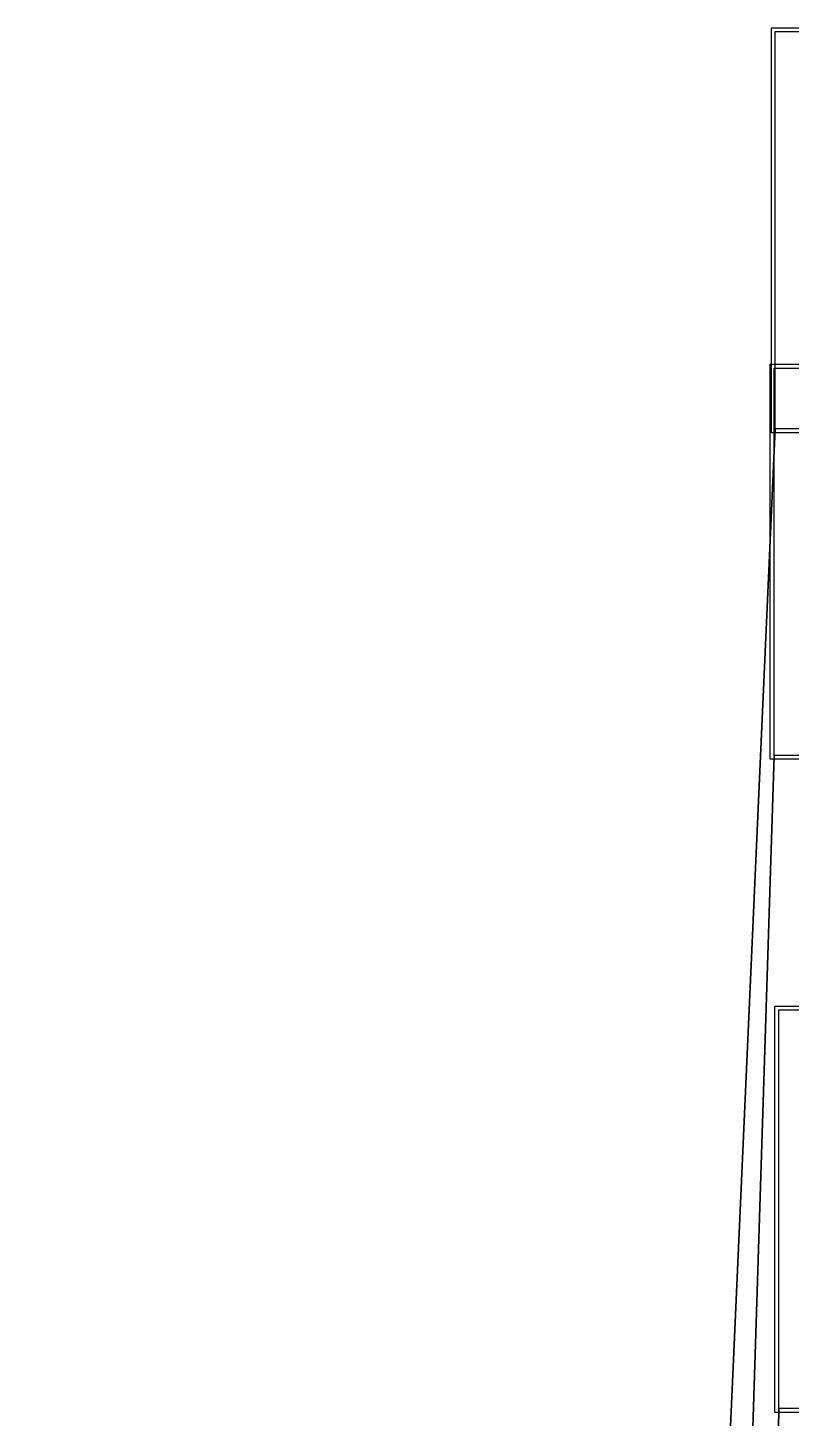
# Model space of a CAD drawing. Header units: millimetres. Extents: x -1419336 to 38707697, y -75591640 to 81.
# Drawn here: x -1371 to -26, y -2962 to -512 of the extents above; entities that cross this region are included whole.
import ezdxf

# ---------------------------------------------------------------- set-up
doc = ezdxf.new("R2010")
doc.units = ezdxf.units.MM
doc.layers.add('Image', color=7, linetype='Continuous')
doc.layers.add('Legend', color=250, linetype='Continuous')
picture_1 = doc.add_image_def('image4.jpg', size_in_pixel=(14599, 11063))
picture_2 = doc.add_image_def('image7.jpg', size_in_pixel=(14352, 10750))
picture_3 = doc.add_image_def('image10.jpg', size_in_pixel=(14518, 11021))

msp = doc.modelspace()

# ---------------------------------------------------------------- linework, layer by layer
at = {"layer": 'Legend'}
for points in [[(-61.4, -512.4), (1010.4, -512.4), (1010.4, -1225.9), (-61.4, -1225.9)], [(-63.2, -1105.4), (994.3, -1105.4), (994.3, -1801.3), (-63.2, -1801.3)], [(-55, -2236.3), (1022.5, -2236.3), (1022.5, -2952.4), (-55, -2952.4)]]:
    msp.add_lwpolyline(points, close=True, dxfattribs=at)
at = {"layer": 'Legend', "lineweight": 30}
for points in [[(889.2, -1219.1), (-54.6, -1219.1), (-54.6, -519.2), (889.2, -519.2), (1003.6, -519.2), (1003.6, -562.6), (1003.6, -597.9), (1003.6, -615.4), (1003.6, -622.8), (1003.6, -634.9), (1003.6, -1081.8), (1003.6, -1142.7), (1003.6, -1183.7), (1003.6, -1219.1)], [(876.2, -1794.6), (-56.6, -1794.6), (-56.6, -1112), (876.2, -1112), (987.7, -1112), (987.7, -1154.3), (987.7, -1188.8), (987.7, -1205.8), (987.7, -1213), (987.7, -1224.8), (987.7, -1660.7), (987.7, -1720.2), (987.7, -1760.1), (987.7, -1794.6)], [(900.9, -2945.6), (-48.2, -2945.6), (-48.2, -2243.1), (900.9, -2243.1), (1015.7, -2243.1), (1015.7, -2286.6), (1015.7, -2322.1), (1015.7, -2339.6), (1015.7, -2347), (1015.7, -2359.2), (1015.7, -2807.8), (1015.7, -2869), (1015.7, -2910.1), (1015.7, -2945.6)]]:
    msp.add_lwpolyline(points, close=True, dxfattribs=at)

# ---------------------------------------------------------------- pictures from other files: only their frames are drawn
at = {"layer": 'Image'}
image = msp.add_image(picture_3, insert=(-54.6, -1219.1), size_in_units=(17716181.1, 13448156.5), rotation=-92.56163858, dxfattribs=at)
image.dxf.v_pixel = (-54.603339, -1219.007835)
image.dxf.flags = 7
image = msp.add_image(picture_2, insert=(-56.6, -1794.6), size_in_units=(25769374.5, 19301232.7), rotation=-91.80365495, dxfattribs=at)
image.dxf.v_pixel = (-56.576784, -1794.571894)
image.dxf.flags = 7
image = msp.add_image(picture_1, insert=(-48.2, -2945.6), size_in_units=(43008208.9, 32590569.8), rotation=-90.93530753, dxfattribs=at)
image.dxf.v_pixel = (-48.151948, -2945.513503)
image.dxf.flags = 7

doc.saveas('drawing.dxf')
